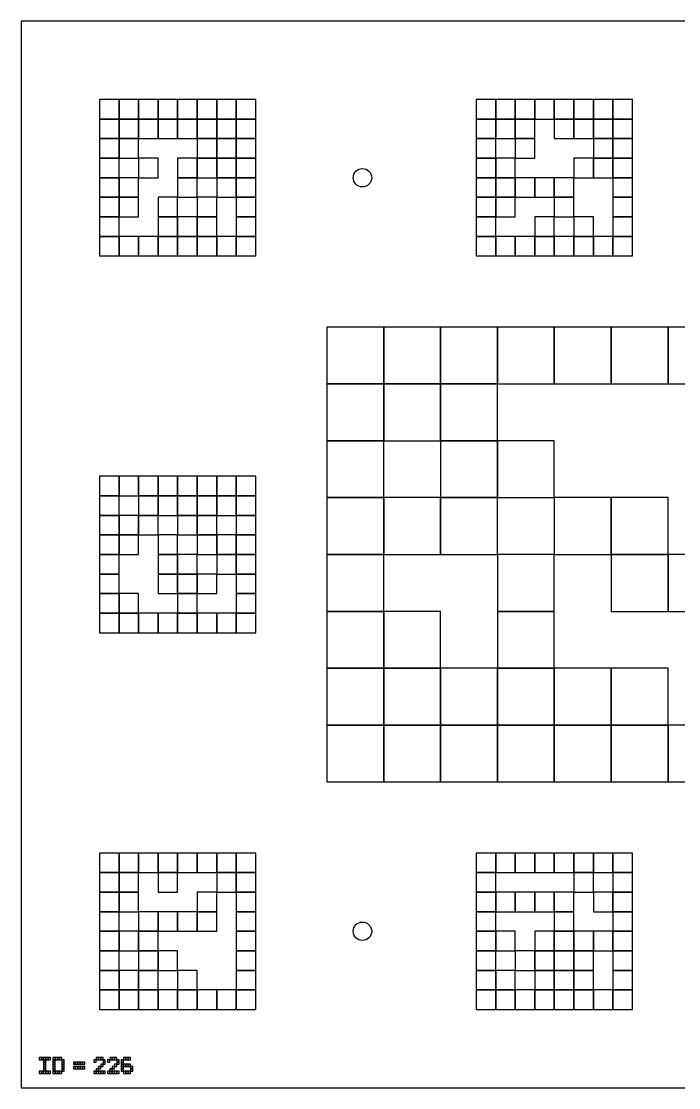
# Model space of a CAD drawing. Extents: x 0 to 1260, y 0 to 1580.
# Drawn here: x 640 to 825, y 320 to 620 of the extents above; entities that cross this region are included whole.
import ezdxf

# ---------------------------------------------------------------- set-up
doc = ezdxf.new("R2010")
doc.units = 0
for name, color, linetype in [('BLACK_POCKET', 7, 'CONTINUOUS'), ('BOARD_TEXT', 7, 'CONTINUOUS'), ('CUT', 7, 'CONTINUOUS'), ('MOUNT_HOLE', 6, 'CONTINUOUS')]:
    doc.layers.add(name, color=color, linetype=linetype)

msp = doc.modelspace()

# ---------------------------------------------------------------- linework, layer by layer
at = {"layer": 'BLACK_POCKET'}
for p, q in [((667.5, 598), (662, 598)), ((662, 598), (662, 592.5)), ((667.5, 592.5), (667.5, 598)), ((673, 598), (667.5, 598)), ((667.5, 598), (667.5, 592.5)), ((673, 592.5), (673, 598)), ((678.5, 598), (673, 598)), ((673, 598), (673, 592.5)), ((678.5, 592.5), (678.5, 598)), ((684, 598), (678.5, 598)), ((678.5, 598), (678.5, 592.5)), ((684, 592.5), (684, 598)), ((689.5, 598), (684, 598)), ((684, 598), (684, 592.5)), ((689.5, 592.5), (689.5, 598)), ((695, 598), (689.5, 598)), ((689.5, 598), (689.5, 592.5)), ((695, 592.5), (695, 598)), ((700.5, 598), (695, 598)), ((695, 598), (695, 592.5)), ((700.5, 592.5), (700.5, 598)), ((706, 598), (700.5, 598)), ((700.5, 598), (700.5, 592.5)), ((706, 592.5), (706, 598)), ((773.5, 598), (768, 598)), ((768, 598), (768, 592.5)), ((773.5, 592.5), (773.5, 598)), ((779, 598), (773.5, 598)), ((773.5, 598), (773.5, 592.5)), ((779, 592.5), (779, 598)), ((784.5, 598), (779, 598)), ((779, 598), (779, 592.5)), ((784.5, 592.5), (784.5, 598)), ((790, 598), (784.5, 598)), ((784.5, 598), (784.5, 592.5)), ((790, 592.5), (790, 598)), ((795.5, 598), (790, 598)), ((790, 598), (790, 592.5)), ((795.5, 592.5), (795.5, 598)), ((801, 598), (795.5, 598)), ((795.5, 598), (795.5, 592.5)), ((801, 592.5), (801, 598)), ((806.5, 598), (801, 598)), ((801, 598), (801, 592.5)), ((806.5, 592.5), (806.5, 598)), ((812, 598), (806.5, 598)), ((806.5, 598), (806.5, 592.5)), ((812, 592.5), (812, 598)), ((662, 592.5), (667.5, 592.5)), ((667.5, 592.5), (662, 592.5)), ((662, 592.5), (662, 587)), ((667.5, 592.5), (673, 592.5)), ((667.5, 587), (667.5, 592.5)), ((673, 592.5), (667.5, 592.5)), ((667.5, 592.5), (667.5, 587)), ((673, 592.5), (678.5, 592.5)), ((673, 587), (673, 592.5)), ((678.5, 592.5), (673, 592.5)), ((673, 592.5), (673, 587)), ((678.5, 592.5), (684, 592.5)), ((678.5, 587), (678.5, 592.5)), ((684, 592.5), (678.5, 592.5)), ((678.5, 592.5), (678.5, 587)), ((684, 592.5), (689.5, 592.5)), ((684, 587), (684, 592.5)), ((689.5, 592.5), (684, 592.5)), ((684, 592.5), (684, 587)), ((689.5, 592.5), (695, 592.5)), ((689.5, 587), (689.5, 592.5)), ((695, 592.5), (689.5, 592.5)), ((689.5, 592.5), (689.5, 587)), ((695, 592.5), (700.5, 592.5)), ((695, 587), (695, 592.5)), ((700.5, 592.5), (695, 592.5)), ((695, 592.5), (695, 587)), ((700.5, 592.5), (706, 592.5)), ((700.5, 587), (700.5, 592.5)), ((706, 592.5), (700.5, 592.5)), ((700.5, 592.5), (700.5, 587)), ((706, 587), (706, 592.5)), ((768, 592.5), (773.5, 592.5)), ((773.5, 592.5), (768, 592.5)), ((768, 592.5), (768, 587)), ((773.5, 592.5), (779, 592.5)), ((773.5, 587), (773.5, 592.5)), ((779, 592.5), (773.5, 592.5)), ((773.5, 592.5), (773.5, 587)), ((779, 592.5), (784.5, 592.5)), ((779, 587), (779, 592.5)), ((784.5, 592.5), (779, 592.5)), ((779, 592.5), (779, 587)), ((784.5, 592.5), (790, 592.5)), ((784.5, 587), (784.5, 592.5)), ((790, 592.5), (795.5, 592.5)), ((795.5, 592.5), (790, 592.5)), ((790, 592.5), (790, 587)), ((795.5, 592.5), (801, 592.5)), ((795.5, 587), (795.5, 592.5)), ((801, 592.5), (795.5, 592.5)), ((795.5, 592.5), (795.5, 587)), ((801, 592.5), (806.5, 592.5)), ((801, 587), (801, 592.5)), ((806.5, 592.5), (801, 592.5)), ((801, 592.5), (801, 587)), ((806.5, 592.5), (812, 592.5)), ((806.5, 587), (806.5, 592.5)), ((812, 592.5), (806.5, 592.5)), ((806.5, 592.5), (806.5, 587)), ((812, 587), (812, 592.5)), ((662, 587), (667.5, 587)), ((667.5, 587), (662, 587)), ((662, 587), (662, 581.5)), ((667.5, 587), (673, 587)), ((667.5, 581.5), (667.5, 587)), ((673, 587), (667.5, 587)), ((667.5, 587), (667.5, 581.5)), ((673, 587), (678.5, 587)), ((673, 581.5), (673, 587)), ((678.5, 587), (684, 587)), ((684, 587), (689.5, 587)), ((689.5, 587), (695, 587)), ((695, 587), (689.5, 587)), ((689.5, 587), (689.5, 581.5)), ((695, 587), (700.5, 587)), ((695, 581.5), (695, 587)), ((700.5, 587), (695, 587)), ((695, 587), (695, 581.5)), ((700.5, 587), (706, 587)), ((700.5, 581.5), (700.5, 587)), ((706, 587), (700.5, 587)), ((700.5, 587), (700.5, 581.5)), ((706, 581.5), (706, 587)), ((768, 587), (773.5, 587)), ((773.5, 587), (768, 587)), ((768, 587), (768, 581.5)), ((773.5, 587), (779, 587)), ((773.5, 581.5), (773.5, 587)), ((779, 587), (784.5, 587)), ((784.5, 587), (779, 587)), ((779, 587), (779, 581.5)), ((784.5, 581.5), (784.5, 587)), ((790, 587), (795.5, 587)), ((795.5, 587), (801, 587)), ((801, 587), (806.5, 587)), ((806.5, 587), (801, 587)), ((801, 587), (801, 581.5)), ((806.5, 587), (812, 587)), ((806.5, 581.5), (806.5, 587)), ((812, 587), (806.5, 587)), ((806.5, 587), (806.5, 581.5)), ((812, 581.5), (812, 587)), ((662, 581.5), (667.5, 581.5)), ((667.5, 581.5), (662, 581.5)), ((662, 581.5), (662, 576)), ((667.5, 581.5), (673, 581.5)), ((667.5, 576), (667.5, 581.5)), ((678.5, 581.5), (673, 581.5)), ((673, 581.5), (673, 576)), ((678.5, 576), (678.5, 581.5)), ((689.5, 581.5), (684, 581.5)), ((684, 581.5), (684, 576)), ((689.5, 581.5), (695, 581.5)), ((689.5, 576), (689.5, 581.5)), ((695, 581.5), (689.5, 581.5)), ((689.5, 581.5), (689.5, 576)), ((695, 581.5), (700.5, 581.5)), ((695, 576), (695, 581.5)), ((700.5, 581.5), (695, 581.5)), ((695, 581.5), (695, 576)), ((700.5, 581.5), (706, 581.5)), ((700.5, 576), (700.5, 581.5)), ((706, 581.5), (700.5, 581.5)), ((700.5, 581.5), (700.5, 576)), ((706, 576), (706, 581.5)), ((768, 581.5), (773.5, 581.5)), ((773.5, 581.5), (768, 581.5)), ((768, 581.5), (768, 576)), ((773.5, 576), (773.5, 581.5)), ((779, 581.5), (773.5, 581.5)), ((773.5, 581.5), (773.5, 576)), ((779, 581.5), (784.5, 581.5)), ((779, 576), (779, 581.5)), ((801, 581.5), (795.5, 581.5)), ((795.5, 581.5), (795.5, 576)), ((801, 581.5), (806.5, 581.5)), ((801, 576), (801, 581.5)), ((806.5, 581.5), (801, 581.5)), ((801, 581.5), (801, 576)), ((806.5, 581.5), (812, 581.5)), ((806.5, 576), (806.5, 581.5)), ((812, 581.5), (806.5, 581.5)), ((806.5, 581.5), (806.5, 576)), ((812, 576), (812, 581.5)), ((662, 576), (667.5, 576)), ((667.5, 576), (662, 576)), ((662, 576), (662, 570.5)), ((667.5, 570.5), (667.5, 576)), ((673, 576), (667.5, 576)), ((667.5, 576), (667.5, 570.5)), ((673, 576), (678.5, 576)), ((673, 570.5), (673, 576)), ((684, 576), (689.5, 576)), ((689.5, 576), (684, 576)), ((684, 576), (684, 570.5)), ((689.5, 576), (695, 576)), ((689.5, 570.5), (689.5, 576)), ((695, 576), (700.5, 576)), ((700.5, 576), (695, 576)), ((695, 576), (695, 570.5)), ((700.5, 576), (706, 576)), ((700.5, 570.5), (700.5, 576)), ((706, 576), (700.5, 576)), ((700.5, 576), (700.5, 570.5)), ((706, 570.5), (706, 576)), ((768, 576), (773.5, 576)), ((773.5, 576), (768, 576)), ((768, 576), (768, 570.5)), ((773.5, 576), (779, 576)), ((773.5, 570.5), (773.5, 576)), ((779, 576), (773.5, 576)), ((773.5, 576), (773.5, 570.5)), ((779, 570.5), (779, 576)), ((784.5, 576), (779, 576)), ((779, 576), (779, 570.5)), ((784.5, 570.5), (784.5, 576)), ((790, 576), (784.5, 576)), ((784.5, 576), (784.5, 570.5)), ((790, 570.5), (790, 576)), ((795.5, 576), (790, 576)), ((790, 576), (790, 570.5)), ((795.5, 576), (801, 576)), ((795.5, 570.5), (795.5, 576)), ((801, 576), (806.5, 576)), ((806.5, 576), (812, 576)), ((812, 576), (806.5, 576)), ((806.5, 576), (806.5, 570.5)), ((812, 570.5), (812, 576)), ((662, 570.5), (667.5, 570.5)), ((667.5, 570.5), (662, 570.5)), ((662, 570.5), (662, 565)), ((667.5, 570.5), (673, 570.5)), ((667.5, 565), (667.5, 570.5)), ((673, 570.5), (667.5, 570.5)), ((667.5, 570.5), (667.5, 565)), ((673, 565), (673, 570.5)), ((684, 570.5), (678.5, 570.5)), ((678.5, 570.5), (678.5, 565)), ((684, 570.5), (689.5, 570.5)), ((684, 565), (684, 570.5)), ((695, 570.5), (689.5, 570.5)), ((689.5, 570.5), (689.5, 565)), ((695, 570.5), (700.5, 570.5)), ((695, 565), (695, 570.5)), ((700.5, 570.5), (706, 570.5)), ((706, 570.5), (700.5, 570.5)), ((700.5, 570.5), (700.5, 565)), ((706, 565), (706, 570.5)), ((768, 570.5), (773.5, 570.5)), ((773.5, 570.5), (768, 570.5)), ((768, 570.5), (768, 565)), ((773.5, 570.5), (779, 570.5)), ((773.5, 565), (773.5, 570.5)), ((779, 570.5), (773.5, 570.5)), ((773.5, 570.5), (773.5, 565)), ((779, 570.5), (784.5, 570.5)), ((779, 565), (779, 570.5)), ((784.5, 570.5), (790, 570.5)), ((790, 570.5), (795.5, 570.5)), ((795.5, 570.5), (790, 570.5)), ((790, 570.5), (790, 565)), ((795.5, 565), (795.5, 570.5)), ((806.5, 570.5), (812, 570.5)), ((812, 570.5), (806.5, 570.5)), ((806.5, 570.5), (806.5, 565)), ((812, 565), (812, 570.5)), ((662, 565), (667.5, 565)), ((667.5, 565), (662, 565)), ((662, 565), (662, 559.5)), ((667.5, 565), (673, 565)), ((667.5, 559.5), (667.5, 565)), ((678.5, 565), (684, 565)), ((684, 565), (678.5, 565)), ((678.5, 565), (678.5, 559.5)), ((684, 559.5), (684, 565)), ((689.5, 565), (684, 565)), ((684, 565), (684, 559.5)), ((689.5, 565), (695, 565)), ((689.5, 559.5), (689.5, 565)), ((695, 565), (689.5, 565)), ((689.5, 565), (689.5, 559.5)), ((695, 559.5), (695, 565)), ((700.5, 565), (706, 565)), ((706, 565), (700.5, 565)), ((700.5, 565), (700.5, 559.5)), ((706, 559.5), (706, 565)), ((768, 565), (773.5, 565)), ((773.5, 565), (768, 565)), ((768, 565), (768, 559.5)), ((773.5, 565), (779, 565)), ((773.5, 559.5), (773.5, 565)), ((790, 565), (784.5, 565)), ((784.5, 565), (784.5, 559.5)), ((790, 565), (795.5, 565)), ((790, 559.5), (790, 565)), ((801, 565), (795.5, 565)), ((795.5, 565), (795.5, 559.5)), ((801, 559.5), (801, 565)), ((806.5, 565), (812, 565)), ((812, 565), (806.5, 565)), ((806.5, 565), (806.5, 559.5)), ((812, 559.5), (812, 565)), ((662, 559.5), (667.5, 559.5)), ((667.5, 559.5), (662, 559.5)), ((662, 559.5), (662, 554)), ((667.5, 554), (667.5, 559.5)), ((673, 559.5), (667.5, 559.5)), ((667.5, 559.5), (667.5, 554)), ((673, 554), (673, 559.5)), ((678.5, 559.5), (673, 559.5)), ((673, 559.5), (673, 554)), ((678.5, 559.5), (684, 559.5)), ((678.5, 554), (678.5, 559.5)), ((684, 559.5), (678.5, 559.5)), ((678.5, 559.5), (678.5, 554)), ((684, 559.5), (689.5, 559.5)), ((684, 554), (684, 559.5)), ((689.5, 559.5), (684, 559.5)), ((684, 559.5), (684, 554)), ((689.5, 559.5), (695, 559.5)), ((689.5, 554), (689.5, 559.5)), ((695, 559.5), (689.5, 559.5)), ((689.5, 559.5), (689.5, 554)), ((695, 554), (695, 559.5)), ((700.5, 559.5), (695, 559.5)), ((695, 559.5), (695, 554)), ((700.5, 559.5), (706, 559.5)), ((700.5, 554), (700.5, 559.5)), ((706, 559.5), (700.5, 559.5)), ((700.5, 559.5), (700.5, 554)), ((706, 554), (706, 559.5)), ((768, 559.5), (773.5, 559.5)), ((773.5, 559.5), (768, 559.5)), ((768, 559.5), (768, 554)), ((773.5, 554), (773.5, 559.5)), ((779, 559.5), (773.5, 559.5)), ((773.5, 559.5), (773.5, 554)), ((779, 554), (779, 559.5)), ((784.5, 559.5), (779, 559.5)), ((779, 559.5), (779, 554)), ((784.5, 559.5), (790, 559.5)), ((784.5, 554), (784.5, 559.5)), ((790, 559.5), (784.5, 559.5)), ((784.5, 559.5), (784.5, 554)), ((790, 554), (790, 559.5)), ((795.5, 559.5), (790, 559.5)), ((790, 559.5), (790, 554)), ((795.5, 559.5), (801, 559.5)), ((795.5, 554), (795.5, 559.5)), ((801, 559.5), (795.5, 559.5)), ((795.5, 559.5), (795.5, 554)), ((801, 554), (801, 559.5)), ((806.5, 559.5), (801, 559.5)), ((801, 559.5), (801, 554)), ((806.5, 559.5), (812, 559.5)), ((806.5, 554), (806.5, 559.5)), ((812, 559.5), (806.5, 559.5)), ((806.5, 559.5), (806.5, 554)), ((812, 554), (812, 559.5)), ((662, 554), (667.5, 554)), ((667.5, 554), (673, 554)), ((673, 554), (678.5, 554)), ((678.5, 554), (684, 554)), ((684, 554), (689.5, 554)), ((689.5, 554), (695, 554)), ((695, 554), (700.5, 554)), ((700.5, 554), (706, 554)), ((768, 554), (773.5, 554)), ((773.5, 554), (779, 554)), ((779, 554), (784.5, 554)), ((784.5, 554), (790, 554)), ((790, 554), (795.5, 554)), ((795.5, 554), (801, 554)), ((801, 554), (806.5, 554)), ((806.5, 554), (812, 554)), ((742, 534), (726, 534)), ((726, 534), (726, 518)), ((742, 518), (742, 534)), ((758, 534), (742, 534)), ((742, 534), (742, 518)), ((758, 518), (758, 534)), ((774, 534), (758, 534)), ((758, 534), (758, 518)), ((774, 518), (774, 534)), ((790, 534), (774, 534)), ((774, 534), (774, 518)), ((790, 518), (790, 534)), ((806, 534), (790, 534)), ((790, 534), (790, 518)), ((806, 518), (806, 534)), ((822, 534), (806, 534)), ((806, 534), (806, 518)), ((822, 518), (822, 534)), ((838, 534), (822, 534)), ((822, 534), (822, 518)), ((726, 518), (742, 518)), ((742, 518), (726, 518)), ((726, 518), (726, 502)), ((742, 518), (758, 518)), ((742, 502), (742, 518)), ((758, 518), (742, 518)), ((742, 518), (742, 502)), ((758, 518), (774, 518)), ((758, 502), (758, 518)), ((774, 518), (758, 518)), ((758, 518), (758, 502)), ((774, 518), (790, 518)), ((774, 502), (774, 518)), ((790, 518), (806, 518)), ((806, 518), (822, 518)), ((822, 518), (838, 518)), ((726, 502), (742, 502)), ((742, 502), (726, 502)), ((726, 502), (726, 486)), ((742, 502), (758, 502)), ((742, 486), (742, 502)), ((758, 502), (774, 502)), ((774, 502), (758, 502)), ((758, 502), (758, 486)), ((774, 486), (774, 502)), ((790, 502), (774, 502)), ((774, 502), (774, 486)), ((790, 486), (790, 502)), ((667.5, 492), (662, 492)), ((662, 492), (662, 486.5)), ((667.5, 486.5), (667.5, 492)), ((673, 492), (667.5, 492)), ((667.5, 492), (667.5, 486.5)), ((673, 486.5), (673, 492)), ((678.5, 492), (673, 492)), ((673, 492), (673, 486.5)), ((678.5, 486.5), (678.5, 492)), ((684, 492), (678.5, 492)), ((678.5, 492), (678.5, 486.5)), ((684, 486.5), (684, 492)), ((689.5, 492), (684, 492)), ((684, 492), (684, 486.5)), ((689.5, 486.5), (689.5, 492)), ((695, 492), (689.5, 492)), ((689.5, 492), (689.5, 486.5)), ((695, 486.5), (695, 492)), ((700.5, 492), (695, 492)), ((695, 492), (695, 486.5)), ((700.5, 486.5), (700.5, 492)), ((706, 492), (700.5, 492)), ((700.5, 492), (700.5, 486.5)), ((706, 486.5), (706, 492)), ((662, 486.5), (667.5, 486.5)), ((667.5, 486.5), (662, 486.5)), ((662, 486.5), (662, 481)), ((667.5, 486.5), (673, 486.5)), ((667.5, 481), (667.5, 486.5)), ((673, 486.5), (678.5, 486.5)), ((678.5, 486.5), (673, 486.5)), ((673, 486.5), (673, 481)), ((678.5, 486.5), (684, 486.5)), ((678.5, 481), (678.5, 486.5)), ((684, 486.5), (678.5, 486.5)), ((678.5, 486.5), (678.5, 481)), ((684, 486.5), (689.5, 486.5)), ((684, 481), (684, 486.5)), ((689.5, 486.5), (684, 486.5)), ((684, 486.5), (684, 481)), ((689.5, 486.5), (695, 486.5)), ((689.5, 481), (689.5, 486.5)), ((695, 486.5), (689.5, 486.5)), ((689.5, 486.5), (689.5, 481)), ((695, 486.5), (700.5, 486.5)), ((695, 481), (695, 486.5)), ((700.5, 486.5), (695, 486.5)), ((695, 486.5), (695, 481)), ((700.5, 486.5), (706, 486.5)), ((700.5, 481), (700.5, 486.5)), ((706, 486.5), (700.5, 486.5)), ((700.5, 486.5), (700.5, 481)), ((706, 481), (706, 486.5)), ((726, 486), (742, 486)), ((742, 486), (726, 486)), ((726, 486), (726, 470)), ((742, 470), (742, 486)), ((758, 486), (742, 486)), ((742, 486), (742, 470)), ((758, 486), (774, 486)), ((758, 470), (758, 486)), ((774, 486), (758, 486)), ((758, 486), (758, 470)), ((774, 486), (790, 486)), ((774, 470), (774, 486)), ((806, 486), (790, 486)), ((790, 486), (790, 470)), ((806, 470), (806, 486)), ((822, 486), (806, 486)), ((806, 486), (806, 470)), ((822, 470), (822, 486)), ((662, 481), (667.5, 481)), ((667.5, 481), (662, 481)), ((662, 481), (662, 475.5)), ((667.5, 475.5), (667.5, 481)), ((673, 481), (667.5, 481)), ((667.5, 481), (667.5, 475.5)), ((673, 481), (678.5, 481)), ((673, 475.5), (673, 481)), ((678.5, 481), (673, 481)), ((673, 481), (673, 475.5)), ((678.5, 481), (684, 481)), ((678.5, 475.5), (678.5, 481)), ((684, 481), (689.5, 481)), ((689.5, 481), (684, 481)), ((684, 481), (684, 475.5)), ((689.5, 481), (695, 481)), ((689.5, 475.5), (689.5, 481)), ((695, 481), (689.5, 481)), ((689.5, 481), (689.5, 475.5)), ((695, 481), (700.5, 481)), ((695, 475.5), (695, 481)), ((700.5, 481), (706, 481)), ((706, 481), (700.5, 481)), ((700.5, 481), (700.5, 475.5)), ((706, 475.5), (706, 481)), ((662, 475.5), (667.5, 475.5)), ((667.5, 475.5), (662, 475.5)), ((662, 475.5), (662, 470)), ((667.5, 475.5), (673, 475.5)), ((667.5, 470), (667.5, 475.5)), ((673, 475.5), (667.5, 475.5)), ((667.5, 475.5), (667.5, 470)), ((673, 475.5), (678.5, 475.5)), ((673, 470), (673, 475.5)), ((684, 475.5), (678.5, 475.5)), ((678.5, 475.5), (678.5, 470)), ((684, 475.5), (689.5, 475.5)), ((684, 470), (684, 475.5)), ((689.5, 475.5), (695, 475.5)), ((695, 475.5), (689.5, 475.5)), ((689.5, 475.5), (689.5, 470)), ((695, 470), (695, 475.5)), ((700.5, 475.5), (695, 475.5)), ((695, 475.5), (695, 470)), ((700.5, 475.5), (706, 475.5)), ((700.5, 470), (700.5, 475.5)), ((706, 475.5), (700.5, 475.5)), ((700.5, 475.5), (700.5, 470)), ((706, 470), (706, 475.5)), ((662, 470), (667.5, 470)), ((667.5, 470), (662, 470)), ((662, 470), (662, 464.5)), ((667.5, 470), (673, 470)), ((667.5, 464.5), (667.5, 470)), ((678.5, 470), (684, 470)), ((684, 470), (678.5, 470)), ((678.5, 470), (678.5, 464.5)), ((684, 464.5), (684, 470)), ((689.5, 470), (684, 470)), ((684, 470), (684, 464.5)), ((689.5, 470), (695, 470)), ((689.5, 464.5), (689.5, 470)), ((695, 470), (700.5, 470)), ((700.5, 470), (695, 470)), ((695, 470), (695, 464.5)), ((700.5, 470), (706, 470)), ((700.5, 464.5), (700.5, 470)), ((706, 470), (700.5, 470)), ((700.5, 470), (700.5, 464.5)), ((706, 464.5), (706, 470)), ((726, 470), (742, 470)), ((742, 470), (726, 470)), ((726, 470), (726, 454)), ((742, 470), (758, 470)), ((742, 454), (742, 470)), ((758, 470), (774, 470)), ((790, 470), (774, 470)), ((774, 470), (774, 454)), ((790, 470), (806, 470)), ((790, 454), (790, 470)), ((806, 470), (822, 470)), ((822, 470), (806, 470)), ((806, 470), (806, 454)), ((822, 454), (822, 470)), ((838, 470), (822, 470)), ((822, 470), (822, 454)), ((662, 464.5), (667.5, 464.5)), ((667.5, 464.5), (662, 464.5)), ((662, 464.5), (662, 459)), ((667.5, 459), (667.5, 464.5)), ((678.5, 464.5), (684, 464.5)), ((684, 464.5), (678.5, 464.5)), ((678.5, 464.5), (678.5, 459)), ((684, 464.5), (689.5, 464.5)), ((684, 459), (684, 464.5)), ((689.5, 464.5), (684, 464.5)), ((684, 464.5), (684, 459)), ((689.5, 459), (689.5, 464.5)), ((695, 464.5), (689.5, 464.5)), ((689.5, 464.5), (689.5, 459)), ((695, 464.5), (700.5, 464.5)), ((695, 459), (695, 464.5)), ((700.5, 464.5), (706, 464.5)), ((706, 464.5), (700.5, 464.5)), ((700.5, 464.5), (700.5, 459)), ((706, 459), (706, 464.5)), ((662, 459), (667.5, 459)), ((667.5, 459), (662, 459)), ((662, 459), (662, 453.5)), ((667.5, 453.5), (667.5, 459)), ((673, 459), (667.5, 459)), ((667.5, 459), (667.5, 453.5)), ((673, 453.5), (673, 459)), ((678.5, 459), (684, 459)), ((684, 459), (689.5, 459)), ((689.5, 459), (684, 459)), ((684, 459), (684, 453.5)), ((689.5, 459), (695, 459)), ((689.5, 453.5), (689.5, 459)), ((700.5, 459), (706, 459)), ((706, 459), (700.5, 459)), ((700.5, 459), (700.5, 453.5)), ((706, 453.5), (706, 459)), ((662, 453.5), (667.5, 453.5)), ((667.5, 453.5), (662, 453.5)), ((662, 453.5), (662, 448)), ((667.5, 453.5), (673, 453.5)), ((667.5, 448), (667.5, 453.5)), ((673, 453.5), (667.5, 453.5)), ((667.5, 453.5), (667.5, 448)), ((673, 448), (673, 453.5)), ((678.5, 453.5), (673, 453.5)), ((673, 453.5), (673, 448)), ((678.5, 448), (678.5, 453.5)), ((684, 453.5), (678.5, 453.5)), ((678.5, 453.5), (678.5, 448)), ((684, 453.5), (689.5, 453.5)), ((684, 448), (684, 453.5)), ((689.5, 453.5), (684, 453.5)), ((684, 453.5), (684, 448)), ((689.5, 448), (689.5, 453.5)), ((695, 453.5), (689.5, 453.5)), ((689.5, 453.5), (689.5, 448)), ((695, 448), (695, 453.5)), ((700.5, 453.5), (695, 453.5)), ((695, 453.5), (695, 448)), ((700.5, 453.5), (706, 453.5)), ((700.5, 448), (700.5, 453.5)), ((706, 453.5), (700.5, 453.5)), ((700.5, 453.5), (700.5, 448)), ((706, 448), (706, 453.5)), ((726, 454), (742, 454)), ((742, 454), (726, 454)), ((726, 454), (726, 438)), ((742, 438), (742, 454)), ((758, 454), (742, 454)), ((742, 454), (742, 438)), ((758, 438), (758, 454)), ((774, 454), (790, 454)), ((790, 454), (774, 454)), ((774, 454), (774, 438)), ((790, 438), (790, 454)), ((806, 454), (822, 454)), ((822, 454), (838, 454)), ((662, 448), (667.5, 448)), ((667.5, 448), (673, 448)), ((673, 448), (678.5, 448)), ((678.5, 448), (684, 448)), ((684, 448), (689.5, 448)), ((689.5, 448), (695, 448)), ((695, 448), (700.5, 448)), ((700.5, 448), (706, 448)), ((726, 438), (742, 438)), ((742, 438), (726, 438)), ((726, 438), (726, 422)), ((742, 438), (758, 438)), ((742, 422), (742, 438)), ((758, 438), (742, 438)), ((742, 438), (742, 422)), ((758, 422), (758, 438)), ((774, 438), (758, 438)), ((758, 438), (758, 422)), ((774, 438), (790, 438)), ((774, 422), (774, 438)), ((790, 438), (774, 438)), ((774, 438), (774, 422)), ((790, 422), (790, 438)), ((806, 438), (790, 438)), ((790, 438), (790, 422)), ((806, 422), (806, 438)), ((822, 438), (806, 438)), ((806, 438), (806, 422)), ((822, 422), (822, 438)), ((726, 422), (742, 422)), ((742, 422), (726, 422)), ((726, 422), (726, 406)), ((742, 422), (758, 422)), ((742, 406), (742, 422)), ((758, 422), (742, 422)), ((742, 422), (742, 406)), ((758, 422), (774, 422)), ((758, 406), (758, 422)), ((774, 422), (758, 422)), ((758, 422), (758, 406)), ((774, 422), (790, 422)), ((774, 406), (774, 422)), ((790, 422), (774, 422)), ((774, 422), (774, 406)), ((790, 422), (806, 422)), ((790, 406), (790, 422)), ((806, 422), (790, 422)), ((790, 422), (790, 406)), ((806, 422), (822, 422)), ((806, 406), (806, 422)), ((822, 422), (806, 422)), ((806, 422), (806, 406)), ((822, 406), (822, 422)), ((838, 422), (822, 422)), ((822, 422), (822, 406)), ((726, 406), (742, 406)), ((742, 406), (758, 406)), ((758, 406), (774, 406)), ((774, 406), (790, 406)), ((790, 406), (806, 406)), ((806, 406), (822, 406)), ((822, 406), (838, 406)), ((667.5, 386), (662, 386)), ((662, 386), (662, 380.5)), ((667.5, 380.5), (667.5, 386)), ((673, 386), (667.5, 386)), ((667.5, 386), (667.5, 380.5)), ((673, 380.5), (673, 386)), ((678.5, 386), (673, 386)), ((673, 386), (673, 380.5)), ((678.5, 380.5), (678.5, 386)), ((684, 386), (678.5, 386)), ((678.5, 386), (678.5, 380.5)), ((684, 380.5), (684, 386)), ((689.5, 386), (684, 386)), ((684, 386), (684, 380.5)), ((689.5, 380.5), (689.5, 386)), ((695, 386), (689.5, 386)), ((689.5, 386), (689.5, 380.5)), ((695, 380.5), (695, 386)), ((700.5, 386), (695, 386)), ((695, 386), (695, 380.5)), ((700.5, 380.5), (700.5, 386)), ((706, 386), (700.5, 386)), ((700.5, 386), (700.5, 380.5)), ((706, 380.5), (706, 386)), ((773.5, 386), (768, 386)), ((768, 386), (768, 380.5)), ((773.5, 380.5), (773.5, 386)), ((779, 386), (773.5, 386)), ((773.5, 386), (773.5, 380.5)), ((779, 380.5), (779, 386)), ((784.5, 386), (779, 386)), ((779, 386), (779, 380.5)), ((784.5, 380.5), (784.5, 386)), ((790, 386), (784.5, 386)), ((784.5, 386), (784.5, 380.5)), ((790, 380.5), (790, 386)), ((795.5, 386), (790, 386)), ((790, 386), (790, 380.5)), ((795.5, 380.5), (795.5, 386)), ((801, 386), (795.5, 386)), ((795.5, 386), (795.5, 380.5)), ((801, 380.5), (801, 386)), ((806.5, 386), (801, 386)), ((801, 386), (801, 380.5)), ((806.5, 380.5), (806.5, 386)), ((812, 386), (806.5, 386)), ((806.5, 386), (806.5, 380.5)), ((812, 380.5), (812, 386)), ((662, 380.5), (667.5, 380.5)), ((667.5, 380.5), (662, 380.5)), ((662, 380.5), (662, 375)), ((667.5, 380.5), (673, 380.5)), ((667.5, 375), (667.5, 380.5)), ((673, 380.5), (667.5, 380.5)), ((667.5, 380.5), (667.5, 375)), ((673, 380.5), (678.5, 380.5)), ((673, 375), (673, 380.5)), ((678.5, 380.5), (684, 380.5)), ((684, 380.5), (678.5, 380.5)), ((678.5, 380.5), (678.5, 375)), ((684, 380.5), (689.5, 380.5)), ((684, 375), (684, 380.5)), ((689.5, 380.5), (695, 380.5)), ((695, 380.5), (700.5, 380.5)), ((700.5, 380.5), (695, 380.5)), ((695, 380.5), (695, 375)), ((700.5, 380.5), (706, 380.5)), ((700.5, 375), (700.5, 380.5)), ((706, 380.5), (700.5, 380.5)), ((700.5, 380.5), (700.5, 375)), ((706, 375), (706, 380.5)), ((768, 380.5), (773.5, 380.5)), ((773.5, 380.5), (768, 380.5)), ((768, 380.5), (768, 375)), ((773.5, 380.5), (779, 380.5)), ((773.5, 375), (773.5, 380.5)), ((779, 380.5), (784.5, 380.5)), ((784.5, 380.5), (790, 380.5)), ((790, 380.5), (795.5, 380.5)), ((795.5, 380.5), (801, 380.5)), ((801, 380.5), (795.5, 380.5)), ((795.5, 380.5), (795.5, 375)), ((801, 380.5), (806.5, 380.5)), ((801, 375), (801, 380.5)), ((806.5, 380.5), (812, 380.5)), ((812, 380.5), (806.5, 380.5)), ((806.5, 380.5), (806.5, 375)), ((812, 375), (812, 380.5)), ((662, 375), (667.5, 375)), ((667.5, 375), (662, 375)), ((662, 375), (662, 369.5)), ((667.5, 375), (673, 375)), ((667.5, 369.5), (667.5, 375)), ((673, 375), (667.5, 375)), ((667.5, 375), (667.5, 369.5)), ((673, 369.5), (673, 375)), ((678.5, 375), (684, 375)), ((695, 375), (689.5, 375)), ((689.5, 375), (689.5, 369.5)), ((695, 375), (700.5, 375)), ((695, 369.5), (695, 375)), ((700.5, 375), (706, 375)), ((706, 375), (700.5, 375)), ((700.5, 375), (700.5, 369.5)), ((706, 369.5), (706, 375)), ((768, 375), (773.5, 375)), ((773.5, 375), (768, 375)), ((768, 375), (768, 369.5)), ((773.5, 369.5), (773.5, 375)), ((779, 375), (773.5, 375)), ((773.5, 375), (773.5, 369.5)), ((779, 369.5), (779, 375)), ((784.5, 375), (779, 375)), ((779, 375), (779, 369.5)), ((784.5, 369.5), (784.5, 375)), ((790, 375), (784.5, 375)), ((784.5, 375), (784.5, 369.5)), ((790, 369.5), (790, 375)), ((795.5, 375), (790, 375)), ((790, 375), (790, 369.5)), ((795.5, 375), (801, 375)), ((795.5, 369.5), (795.5, 375)), ((806.5, 375), (801, 375)), ((801, 375), (801, 369.5)), ((806.5, 375), (812, 375)), ((806.5, 369.5), (806.5, 375)), ((812, 375), (806.5, 375)), ((806.5, 375), (806.5, 369.5)), ((812, 369.5), (812, 375)), ((662, 369.5), (667.5, 369.5)), ((667.5, 369.5), (662, 369.5)), ((662, 369.5), (662, 364)), ((667.5, 369.5), (673, 369.5)), ((667.5, 364), (667.5, 369.5)), ((678.5, 369.5), (673, 369.5)), ((673, 369.5), (673, 364)), ((678.5, 364), (678.5, 369.5)), ((684, 369.5), (678.5, 369.5)), ((678.5, 369.5), (678.5, 364)), ((684, 364), (684, 369.5)), ((689.5, 369.5), (684, 369.5)), ((684, 369.5), (684, 364)), ((689.5, 369.5), (695, 369.5)), ((689.5, 364), (689.5, 369.5)), ((695, 369.5), (689.5, 369.5)), ((689.5, 369.5), (689.5, 364)), ((695, 364), (695, 369.5)), ((700.5, 369.5), (706, 369.5)), ((706, 369.5), (700.5, 369.5)), ((700.5, 369.5), (700.5, 364)), ((706, 364), (706, 369.5)), ((768, 369.5), (773.5, 369.5)), ((773.5, 369.5), (768, 369.5)), ((768, 369.5), (768, 364)), ((773.5, 369.5), (779, 369.5)), ((773.5, 364), (773.5, 369.5)), ((779, 369.5), (784.5, 369.5)), ((784.5, 369.5), (790, 369.5)), ((790, 369.5), (795.5, 369.5)), ((795.5, 369.5), (790, 369.5)), ((790, 369.5), (790, 364)), ((795.5, 364), (795.5, 369.5)), ((801, 369.5), (806.5, 369.5)), ((806.5, 369.5), (812, 369.5)), ((812, 369.5), (806.5, 369.5)), ((806.5, 369.5), (806.5, 364)), ((812, 364), (812, 369.5)), ((662, 364), (667.5, 364)), ((667.5, 364), (662, 364)), ((662, 364), (662, 358.5)), ((667.5, 358.5), (667.5, 364)), ((673, 364), (667.5, 364)), ((667.5, 364), (667.5, 358.5)), ((673, 364), (678.5, 364)), ((673, 358.5), (673, 364)), ((678.5, 364), (673, 364)), ((673, 364), (673, 358.5)), ((678.5, 364), (684, 364)), ((678.5, 358.5), (678.5, 364)), ((684, 364), (689.5, 364)), ((689.5, 364), (695, 364)), ((700.5, 364), (706, 364)), ((706, 364), (700.5, 364)), ((700.5, 364), (700.5, 358.5)), ((706, 358.5), (706, 364)), ((768, 364), (773.5, 364)), ((773.5, 364), (768, 364)), ((768, 364), (768, 358.5)), ((773.5, 358.5), (773.5, 364)), ((779, 364), (773.5, 364)), ((773.5, 364), (773.5, 358.5)), ((779, 358.5), (779, 364)), ((790, 364), (784.5, 364)), ((784.5, 364), (784.5, 358.5)), ((790, 364), (795.5, 364)), ((790, 358.5), (790, 364)), ((795.5, 364), (790, 364)), ((790, 364), (790, 358.5)), ((795.5, 358.5), (795.5, 364)), ((801, 364), (795.5, 364)), ((795.5, 364), (795.5, 358.5)), ((801, 358.5), (801, 364)), ((806.5, 364), (801, 364)), ((801, 364), (801, 358.5)), ((806.5, 364), (812, 364)), ((806.5, 358.5), (806.5, 364)), ((812, 364), (806.5, 364)), ((806.5, 364), (806.5, 358.5)), ((812, 358.5), (812, 364)), ((662, 358.5), (667.5, 358.5)), ((667.5, 358.5), (662, 358.5)), ((662, 358.5), (662, 353)), ((667.5, 358.5), (673, 358.5)), ((667.5, 353), (667.5, 358.5)), ((673, 358.5), (678.5, 358.5)), ((678.5, 358.5), (673, 358.5)), ((673, 358.5), (673, 353)), ((678.5, 353), (678.5, 358.5)), ((684, 358.5), (678.5, 358.5)), ((678.5, 358.5), (678.5, 353)), ((684, 353), (684, 358.5)), ((700.5, 358.5), (706, 358.5)), ((706, 358.5), (700.5, 358.5)), ((700.5, 358.5), (700.5, 353)), ((706, 353), (706, 358.5)), ((768, 358.5), (773.5, 358.5)), ((773.5, 358.5), (768, 358.5)), ((768, 358.5), (768, 353)), ((773.5, 358.5), (779, 358.5)), ((773.5, 353), (773.5, 358.5)), ((784.5, 358.5), (779, 358.5)), ((779, 358.5), (779, 353)), ((784.5, 358.5), (790, 358.5)), ((784.5, 353), (784.5, 358.5)), ((790, 358.5), (784.5, 358.5)), ((784.5, 358.5), (784.5, 353)), ((790, 358.5), (795.5, 358.5)), ((790, 353), (790, 358.5)), ((795.5, 358.5), (790, 358.5)), ((790, 358.5), (790, 353)), ((795.5, 358.5), (801, 358.5)), ((795.5, 353), (795.5, 358.5)), ((801, 358.5), (795.5, 358.5)), ((795.5, 358.5), (795.5, 353)), ((801, 358.5), (806.5, 358.5)), ((801, 353), (801, 358.5)), ((806.5, 358.5), (812, 358.5)), ((812, 358.5), (806.5, 358.5)), ((806.5, 358.5), (806.5, 353)), ((812, 353), (812, 358.5)), ((662, 353), (667.5, 353)), ((667.5, 353), (662, 353)), ((662, 353), (662, 347.5)), ((667.5, 347.5), (667.5, 353)), ((673, 353), (667.5, 353)), ((667.5, 353), (667.5, 347.5)), ((673, 353), (678.5, 353)), ((673, 347.5), (673, 353)), ((678.5, 353), (673, 353)), ((673, 353), (673, 347.5)), ((678.5, 353), (684, 353)), ((678.5, 347.5), (678.5, 353)), ((689.5, 353), (684, 353)), ((684, 353), (684, 347.5)), ((689.5, 347.5), (689.5, 353)), ((700.5, 353), (706, 353)), ((706, 353), (700.5, 353)), ((700.5, 353), (700.5, 347.5)), ((706, 347.5), (706, 353)), ((768, 353), (773.5, 353)), ((773.5, 353), (768, 353)), ((768, 353), (768, 347.5)), ((773.5, 347.5), (773.5, 353)), ((779, 353), (773.5, 353)), ((773.5, 353), (773.5, 347.5)), ((779, 353), (784.5, 353)), ((779, 347.5), (779, 353)), ((784.5, 353), (790, 353)), ((790, 353), (784.5, 353)), ((784.5, 353), (784.5, 347.5)), ((790, 353), (795.5, 353)), ((790, 347.5), (790, 353)), ((795.5, 353), (790, 353)), ((790, 353), (790, 347.5)), ((795.5, 353), (801, 353)), ((795.5, 347.5), (795.5, 353)), ((801, 353), (795.5, 353)), ((795.5, 353), (795.5, 347.5)), ((801, 347.5), (801, 353)), ((806.5, 353), (812, 353)), ((812, 353), (806.5, 353)), ((806.5, 353), (806.5, 347.5)), ((812, 347.5), (812, 353)), ((662, 347.5), (667.5, 347.5)), ((667.5, 347.5), (662, 347.5)), ((662, 347.5), (662, 342)), ((667.5, 347.5), (673, 347.5)), ((667.5, 342), (667.5, 347.5)), ((673, 347.5), (667.5, 347.5)), ((667.5, 347.5), (667.5, 342)), ((673, 347.5), (678.5, 347.5)), ((673, 342), (673, 347.5)), ((678.5, 347.5), (673, 347.5)), ((673, 347.5), (673, 342)), ((678.5, 342), (678.5, 347.5)), ((684, 347.5), (678.5, 347.5)), ((678.5, 347.5), (678.5, 342)), ((684, 347.5), (689.5, 347.5)), ((684, 342), (684, 347.5)), ((689.5, 347.5), (684, 347.5)), ((684, 347.5), (684, 342)), ((689.5, 342), (689.5, 347.5)), ((695, 347.5), (689.5, 347.5)), ((689.5, 347.5), (689.5, 342)), ((695, 342), (695, 347.5)), ((700.5, 347.5), (695, 347.5)), ((695, 347.5), (695, 342)), ((700.5, 347.5), (706, 347.5)), ((700.5, 342), (700.5, 347.5)), ((706, 347.5), (700.5, 347.5)), ((700.5, 347.5), (700.5, 342)), ((706, 342), (706, 347.5)), ((768, 347.5), (773.5, 347.5)), ((773.5, 347.5), (768, 347.5)), ((768, 347.5), (768, 342)), ((773.5, 347.5), (779, 347.5)), ((773.5, 342), (773.5, 347.5)), ((779, 347.5), (773.5, 347.5)), ((773.5, 347.5), (773.5, 342)), ((779, 342), (779, 347.5)), ((784.5, 347.5), (779, 347.5)), ((779, 347.5), (779, 342)), ((784.5, 347.5), (790, 347.5)), ((784.5, 342), (784.5, 347.5)), ((790, 347.5), (784.5, 347.5)), ((784.5, 347.5), (784.5, 342)), ((790, 347.5), (795.5, 347.5)), ((790, 342), (790, 347.5)), ((795.5, 347.5), (790, 347.5)), ((790, 347.5), (790, 342)), ((795.5, 347.5), (801, 347.5)), ((795.5, 342), (795.5, 347.5)), ((801, 347.5), (795.5, 347.5)), ((795.5, 347.5), (795.5, 342)), ((801, 342), (801, 347.5)), ((806.5, 347.5), (801, 347.5)), ((801, 347.5), (801, 342)), ((806.5, 347.5), (812, 347.5)), ((806.5, 342), (806.5, 347.5)), ((812, 347.5), (806.5, 347.5)), ((806.5, 347.5), (806.5, 342)), ((812, 342), (812, 347.5)), ((662, 342), (667.5, 342)), ((667.5, 342), (673, 342)), ((673, 342), (678.5, 342)), ((678.5, 342), (684, 342)), ((684, 342), (689.5, 342)), ((689.5, 342), (695, 342)), ((695, 342), (700.5, 342)), ((700.5, 342), (706, 342)), ((768, 342), (773.5, 342)), ((773.5, 342), (779, 342)), ((779, 342), (784.5, 342)), ((784.5, 342), (790, 342)), ((790, 342), (795.5, 342)), ((795.5, 342), (801, 342)), ((801, 342), (806.5, 342)), ((806.5, 342), (812, 342))]:
    msp.add_line(p, q, dxfattribs=at)
at = {"layer": 'BOARD_TEXT'}
for p, q in [((645.642857, 328.5), (645, 328.5)), ((645, 328.5), (645, 327.857143)), ((645, 327.857143), (645.642857, 327.857143)), ((645.642857, 327.857143), (645.642857, 328.5)), ((646.285714, 328.5), (645.642857, 328.5)), ((645.642857, 328.5), (645.642857, 327.857143)), ((645.642857, 327.857143), (646.285714, 327.857143)), ((646.285714, 327.857143), (646.285714, 328.5)), ((646.928571, 328.5), (646.285714, 328.5)), ((646.285714, 328.5), (646.285714, 327.857143)), ((646.285714, 327.857143), (646.928571, 327.857143)), ((646.928571, 327.857143), (646.285714, 327.857143)), ((646.285714, 327.857143), (646.285714, 327.214286)), ((646.285714, 327.214286), (646.928571, 327.214286)), ((646.928571, 327.214286), (646.285714, 327.214286)), ((646.285714, 327.214286), (646.285714, 326.571429)), ((646.928571, 327.857143), (646.928571, 328.5)), ((647.571429, 328.5), (646.928571, 328.5)), ((646.928571, 328.5), (646.928571, 327.857143)), ((646.928571, 327.857143), (647.571429, 327.857143)), ((646.928571, 327.214286), (646.928571, 327.857143)), ((646.928571, 326.571429), (646.928571, 327.214286)), ((647.571429, 327.857143), (647.571429, 328.5)), ((648.214286, 328.5), (647.571429, 328.5)), ((647.571429, 328.5), (647.571429, 327.857143)), ((647.571429, 327.857143), (648.214286, 327.857143)), ((648.214286, 327.857143), (648.214286, 328.5)), ((649.5, 328.5), (648.857143, 328.5)), ((648.857143, 328.5), (648.857143, 327.857143)), ((648.857143, 327.857143), (649.5, 327.857143)), ((649.5, 327.857143), (648.857143, 327.857143)), ((648.857143, 327.857143), (648.857143, 327.214286)), ((648.857143, 327.214286), (649.5, 327.214286)), ((649.5, 327.214286), (648.857143, 327.214286)), ((648.857143, 327.214286), (648.857143, 326.571429)), ((649.5, 327.857143), (649.5, 328.5)), ((650.142857, 328.5), (649.5, 328.5)), ((649.5, 328.5), (649.5, 327.857143)), ((649.5, 327.857143), (650.142857, 327.857143)), ((649.5, 327.214286), (649.5, 327.857143)), ((649.5, 326.571429), (649.5, 327.214286)), ((650.142857, 327.857143), (650.142857, 328.5)), ((650.785714, 328.5), (650.142857, 328.5)), ((650.142857, 328.5), (650.142857, 327.857143)), ((650.142857, 327.857143), (650.785714, 327.857143)), ((650.785714, 327.857143), (650.785714, 328.5)), ((651.428571, 328.5), (650.785714, 328.5)), ((650.785714, 328.5), (650.785714, 327.857143)), ((650.785714, 327.857143), (651.428571, 327.857143)), ((651.428571, 327.857143), (651.428571, 328.5)), ((652.071429, 327.857143), (651.428571, 327.857143)), ((651.428571, 327.857143), (651.428571, 327.214286)), ((651.428571, 327.214286), (652.071429, 327.214286)), ((652.071429, 327.214286), (651.428571, 327.214286)), ((651.428571, 327.214286), (651.428571, 326.571429)), ((652.071429, 327.214286), (652.071429, 327.857143)), ((652.071429, 326.571429), (652.071429, 327.214286)), ((655.285714, 327.214286), (654.642857, 327.214286)), ((654.642857, 327.214286), (654.642857, 326.571429)), ((655.285714, 326.571429), (655.285714, 327.214286)), ((655.928571, 327.214286), (655.285714, 327.214286)), ((655.285714, 327.214286), (655.285714, 326.571429)), ((655.928571, 326.571429), (655.928571, 327.214286)), ((656.571429, 327.214286), (655.928571, 327.214286)), ((655.928571, 327.214286), (655.928571, 326.571429)), ((656.571429, 326.571429), (656.571429, 327.214286)), ((657.214286, 327.214286), (656.571429, 327.214286)), ((656.571429, 327.214286), (656.571429, 326.571429)), ((657.214286, 326.571429), (657.214286, 327.214286)), ((657.857143, 327.214286), (657.214286, 327.214286)), ((657.214286, 327.214286), (657.214286, 326.571429)), ((657.857143, 326.571429), (657.857143, 327.214286)), ((661.071429, 327.857143), (660.428571, 327.857143)), ((660.428571, 327.857143), (660.428571, 327.214286)), ((660.428571, 327.214286), (661.071429, 327.214286)), ((661.714286, 328.5), (661.071429, 328.5)), ((661.071429, 328.5), (661.071429, 327.857143)), ((661.071429, 327.857143), (661.714286, 327.857143)), ((661.071429, 327.214286), (661.071429, 327.857143)), ((661.714286, 327.857143), (661.714286, 328.5)), ((662.357143, 328.5), (661.714286, 328.5)), ((661.714286, 328.5), (661.714286, 327.857143)), ((661.714286, 327.857143), (662.357143, 327.857143)), ((662.357143, 327.857143), (662.357143, 328.5)), ((663, 328.5), (662.357143, 328.5)), ((662.357143, 328.5), (662.357143, 327.857143)), ((662.357143, 327.857143), (663, 327.857143)), ((663, 327.857143), (663, 328.5)), ((663.642857, 327.857143), (663, 327.857143)), ((663, 327.857143), (663, 327.214286)), ((663, 327.214286), (663.642857, 327.214286)), ((663.642857, 327.214286), (663, 327.214286)), ((663, 327.214286), (663, 326.571429)), ((663.642857, 327.214286), (663.642857, 327.857143)), ((663.642857, 326.571429), (663.642857, 327.214286)), ((664.928571, 327.857143), (664.285714, 327.857143)), ((664.285714, 327.857143), (664.285714, 327.214286)), ((664.285714, 327.214286), (664.928571, 327.214286)), ((665.571429, 328.5), (664.928571, 328.5)), ((664.928571, 328.5), (664.928571, 327.857143)), ((664.928571, 327.857143), (665.571429, 327.857143)), ((664.928571, 327.214286), (664.928571, 327.857143)), ((665.571429, 327.857143), (665.571429, 328.5)), ((666.214286, 328.5), (665.571429, 328.5)), ((665.571429, 328.5), (665.571429, 327.857143)), ((665.571429, 327.857143), (666.214286, 327.857143)), ((666.214286, 327.857143), (666.214286, 328.5)), ((666.857143, 328.5), (666.214286, 328.5)), ((666.214286, 328.5), (666.214286, 327.857143)), ((666.214286, 327.857143), (666.857143, 327.857143)), ((666.857143, 327.857143), (666.857143, 328.5)), ((667.5, 327.857143), (666.857143, 327.857143)), ((666.857143, 327.857143), (666.857143, 327.214286)), ((666.857143, 327.214286), (667.5, 327.214286)), ((667.5, 327.214286), (666.857143, 327.214286)), ((666.857143, 327.214286), (666.857143, 326.571429)), ((667.5, 327.214286), (667.5, 327.857143)), ((667.5, 326.571429), (667.5, 327.214286)), ((668.785714, 327.857143), (668.142857, 327.857143)), ((668.142857, 327.857143), (668.142857, 327.214286)), ((668.142857, 327.214286), (668.785714, 327.214286)), ((668.785714, 327.214286), (668.142857, 327.214286)), ((668.142857, 327.214286), (668.142857, 326.571429)), ((669.428571, 328.5), (668.785714, 328.5)), ((668.785714, 328.5), (668.785714, 327.857143)), ((668.785714, 327.857143), (669.428571, 327.857143)), ((668.785714, 327.214286), (668.785714, 327.857143)), ((668.785714, 326.571429), (668.785714, 327.214286)), ((669.428571, 327.857143), (669.428571, 328.5)), ((670.071429, 328.5), (669.428571, 328.5)), ((669.428571, 328.5), (669.428571, 327.857143)), ((669.428571, 327.857143), (670.071429, 327.857143)), ((670.071429, 327.857143), (670.071429, 328.5)), ((670.714286, 328.5), (670.071429, 328.5)), ((670.071429, 328.5), (670.071429, 327.857143)), ((670.071429, 327.857143), (670.714286, 327.857143)), ((670.714286, 327.857143), (670.714286, 328.5)), ((645.642857, 324.642857), (645, 324.642857)), ((645, 324.642857), (645, 324)), ((645, 324), (645.642857, 324)), ((645.642857, 324), (645.642857, 324.642857)), ((646.285714, 324.642857), (645.642857, 324.642857)), ((645.642857, 324.642857), (645.642857, 324)), ((645.642857, 324), (646.285714, 324)), ((646.285714, 326.571429), (646.928571, 326.571429)), ((646.928571, 326.571429), (646.285714, 326.571429)), ((646.285714, 326.571429), (646.285714, 325.928571)), ((646.285714, 325.928571), (646.928571, 325.928571)), ((646.928571, 325.928571), (646.285714, 325.928571)), ((646.285714, 325.928571), (646.285714, 325.285714)), ((646.285714, 325.285714), (646.928571, 325.285714)), ((646.928571, 325.285714), (646.285714, 325.285714)), ((646.285714, 325.285714), (646.285714, 324.642857)), ((646.285714, 324.642857), (646.928571, 324.642857)), ((646.285714, 324), (646.285714, 324.642857)), ((646.928571, 324.642857), (646.285714, 324.642857)), ((646.285714, 324.642857), (646.285714, 324)), ((646.285714, 324), (646.928571, 324)), ((646.928571, 325.928571), (646.928571, 326.571429)), ((646.928571, 325.285714), (646.928571, 325.928571)), ((646.928571, 324.642857), (646.928571, 325.285714)), ((646.928571, 324), (646.928571, 324.642857)), ((647.571429, 324.642857), (646.928571, 324.642857)), ((646.928571, 324.642857), (646.928571, 324)), ((646.928571, 324), (647.571429, 324)), ((647.571429, 324), (647.571429, 324.642857)), ((648.214286, 324.642857), (647.571429, 324.642857)), ((647.571429, 324.642857), (647.571429, 324)), ((647.571429, 324), (648.214286, 324)), ((648.214286, 324), (648.214286, 324.642857)), ((648.857143, 326.571429), (649.5, 326.571429)), ((649.5, 326.571429), (648.857143, 326.571429)), ((648.857143, 326.571429), (648.857143, 325.928571)), ((648.857143, 325.928571), (649.5, 325.928571)), ((649.5, 325.928571), (648.857143, 325.928571)), ((648.857143, 325.928571), (648.857143, 325.285714)), ((648.857143, 325.285714), (649.5, 325.285714)), ((649.5, 325.285714), (648.857143, 325.285714)), ((648.857143, 325.285714), (648.857143, 324.642857)), ((648.857143, 324.642857), (649.5, 324.642857)), ((649.5, 324.642857), (648.857143, 324.642857)), ((648.857143, 324.642857), (648.857143, 324)), ((648.857143, 324), (649.5, 324)), ((649.5, 325.928571), (649.5, 326.571429)), ((649.5, 325.285714), (649.5, 325.928571)), ((649.5, 324.642857), (649.5, 325.285714)), ((649.5, 324), (649.5, 324.642857)), ((650.142857, 324.642857), (649.5, 324.642857)), ((649.5, 324.642857), (649.5, 324)), ((649.5, 324), (650.142857, 324)), ((650.142857, 324), (650.142857, 324.642857)), ((650.785714, 324.642857), (650.142857, 324.642857)), ((650.142857, 324.642857), (650.142857, 324)), ((650.142857, 324), (650.785714, 324)), ((650.785714, 324), (650.785714, 324.642857)), ((651.428571, 324.642857), (650.785714, 324.642857)), ((650.785714, 324.642857), (650.785714, 324)), ((650.785714, 324), (651.428571, 324)), ((651.428571, 326.571429), (652.071429, 326.571429)), ((652.071429, 326.571429), (651.428571, 326.571429)), ((651.428571, 326.571429), (651.428571, 325.928571)), ((651.428571, 325.928571), (652.071429, 325.928571)), ((652.071429, 325.928571), (651.428571, 325.928571)), ((651.428571, 325.928571), (651.428571, 325.285714)), ((651.428571, 325.285714), (652.071429, 325.285714)), ((652.071429, 325.285714), (651.428571, 325.285714)), ((651.428571, 325.285714), (651.428571, 324.642857)), ((651.428571, 324.642857), (652.071429, 324.642857)), ((651.428571, 324), (651.428571, 324.642857)), ((652.071429, 325.928571), (652.071429, 326.571429)), ((652.071429, 325.285714), (652.071429, 325.928571)), ((652.071429, 324.642857), (652.071429, 325.285714)), ((654.642857, 326.571429), (655.285714, 326.571429)), ((655.285714, 325.928571), (654.642857, 325.928571)), ((654.642857, 325.928571), (654.642857, 325.285714)), ((654.642857, 325.285714), (655.285714, 325.285714)), ((655.285714, 326.571429), (655.928571, 326.571429)), ((655.285714, 325.285714), (655.285714, 325.928571)), ((655.928571, 325.928571), (655.285714, 325.928571)), ((655.285714, 325.928571), (655.285714, 325.285714)), ((655.285714, 325.285714), (655.928571, 325.285714)), ((655.928571, 326.571429), (656.571429, 326.571429)), ((655.928571, 325.285714), (655.928571, 325.928571)), ((656.571429, 325.928571), (655.928571, 325.928571)), ((655.928571, 325.928571), (655.928571, 325.285714)), ((655.928571, 325.285714), (656.571429, 325.285714)), ((656.571429, 326.571429), (657.214286, 326.571429)), ((656.571429, 325.285714), (656.571429, 325.928571)), ((657.214286, 325.928571), (656.571429, 325.928571)), ((656.571429, 325.928571), (656.571429, 325.285714)), ((656.571429, 325.285714), (657.214286, 325.285714)), ((657.214286, 326.571429), (657.857143, 326.571429)), ((657.214286, 325.285714), (657.214286, 325.928571)), ((657.857143, 325.928571), (657.214286, 325.928571)), ((657.214286, 325.928571), (657.214286, 325.285714)), ((657.214286, 325.285714), (657.857143, 325.285714)), ((657.857143, 325.285714), (657.857143, 325.928571)), ((661.071429, 324.642857), (660.428571, 324.642857)), ((660.428571, 324.642857), (660.428571, 324)), ((660.428571, 324), (661.071429, 324)), ((661.714286, 325.285714), (661.071429, 325.285714)), ((661.071429, 325.285714), (661.071429, 324.642857)), ((661.071429, 324.642857), (661.714286, 324.642857)), ((661.071429, 324), (661.071429, 324.642857)), ((661.714286, 324.642857), (661.071429, 324.642857)), ((661.071429, 324.642857), (661.071429, 324)), ((661.071429, 324), (661.714286, 324)), ((662.357143, 325.928571), (661.714286, 325.928571)), ((661.714286, 325.928571), (661.714286, 325.285714)), ((661.714286, 325.285714), (662.357143, 325.285714)), ((661.714286, 324.642857), (661.714286, 325.285714)), ((661.714286, 324), (661.714286, 324.642857)), ((662.357143, 324.642857), (661.714286, 324.642857)), ((661.714286, 324.642857), (661.714286, 324)), ((661.714286, 324), (662.357143, 324)), ((663, 326.571429), (662.357143, 326.571429)), ((662.357143, 326.571429), (662.357143, 325.928571)), ((662.357143, 325.928571), (663, 325.928571)), ((662.357143, 325.285714), (662.357143, 325.928571)), ((662.357143, 324), (662.357143, 324.642857)), ((663, 324.642857), (662.357143, 324.642857)), ((662.357143, 324.642857), (662.357143, 324)), ((662.357143, 324), (663, 324)), ((663, 326.571429), (663.642857, 326.571429)), ((663, 325.928571), (663, 326.571429)), ((663, 324), (663, 324.642857)), ((663.642857, 324.642857), (663, 324.642857)), ((663, 324.642857), (663, 324)), ((663, 324), (663.642857, 324)), ((663.642857, 324), (663.642857, 324.642857)), ((664.928571, 324.642857), (664.285714, 324.642857)), ((664.285714, 324.642857), (664.285714, 324)), ((664.285714, 324), (664.928571, 324)), ((665.571429, 325.285714), (664.928571, 325.285714)), ((664.928571, 325.285714), (664.928571, 324.642857)), ((664.928571, 324.642857), (665.571429, 324.642857)), ((664.928571, 324), (664.928571, 324.642857)), ((665.571429, 324.642857), (664.928571, 324.642857)), ((664.928571, 324.642857), (664.928571, 324)), ((664.928571, 324), (665.571429, 324)), ((666.214286, 325.928571), (665.571429, 325.928571)), ((665.571429, 325.928571), (665.571429, 325.285714)), ((665.571429, 325.285714), (666.214286, 325.285714)), ((665.571429, 324.642857), (665.571429, 325.285714)), ((665.571429, 324), (665.571429, 324.642857)), ((666.214286, 324.642857), (665.571429, 324.642857)), ((665.571429, 324.642857), (665.571429, 324)), ((665.571429, 324), (666.214286, 324)), ((666.857143, 326.571429), (666.214286, 326.571429)), ((666.214286, 326.571429), (666.214286, 325.928571)), ((666.214286, 325.928571), (666.857143, 325.928571)), ((666.214286, 325.285714), (666.214286, 325.928571)), ((666.214286, 324), (666.214286, 324.642857)), ((666.857143, 324.642857), (666.214286, 324.642857)), ((666.214286, 324.642857), (666.214286, 324)), ((666.214286, 324), (666.857143, 324)), ((666.857143, 326.571429), (667.5, 326.571429)), ((666.857143, 325.928571), (666.857143, 326.571429)), ((666.857143, 324), (666.857143, 324.642857)), ((667.5, 324.642857), (666.857143, 324.642857)), ((666.857143, 324.642857), (666.857143, 324)), ((666.857143, 324), (667.5, 324)), ((667.5, 324), (667.5, 324.642857)), ((668.142857, 326.571429), (668.785714, 326.571429)), ((668.785714, 326.571429), (668.142857, 326.571429)), ((668.142857, 326.571429), (668.142857, 325.928571)), ((668.142857, 325.928571), (668.785714, 325.928571)), ((668.785714, 325.928571), (668.142857, 325.928571)), ((668.142857, 325.928571), (668.142857, 325.285714)), ((668.142857, 325.285714), (668.785714, 325.285714)), ((668.785714, 325.285714), (668.142857, 325.285714)), ((668.142857, 325.285714), (668.142857, 324.642857)), ((668.142857, 324.642857), (668.785714, 324.642857)), ((668.785714, 325.928571), (668.785714, 326.571429)), ((669.428571, 326.571429), (668.785714, 326.571429)), ((668.785714, 326.571429), (668.785714, 325.928571)), ((668.785714, 325.928571), (669.428571, 325.928571)), ((668.785714, 325.285714), (668.785714, 325.928571)), ((668.785714, 324.642857), (668.785714, 325.285714)), ((669.428571, 324.642857), (668.785714, 324.642857)), ((668.785714, 324.642857), (668.785714, 324)), ((668.785714, 324), (669.428571, 324)), ((669.428571, 325.928571), (669.428571, 326.571429)), ((670.071429, 326.571429), (669.428571, 326.571429)), ((669.428571, 326.571429), (669.428571, 325.928571)), ((669.428571, 325.928571), (670.071429, 325.928571)), ((669.428571, 324), (669.428571, 324.642857)), ((670.071429, 324.642857), (669.428571, 324.642857)), ((669.428571, 324.642857), (669.428571, 324)), ((669.428571, 324), (670.071429, 324)), ((670.071429, 325.928571), (670.071429, 326.571429)), ((670.714286, 326.571429), (670.071429, 326.571429)), ((670.071429, 326.571429), (670.071429, 325.928571)), ((670.071429, 325.928571), (670.714286, 325.928571)), ((670.071429, 324), (670.071429, 324.642857)), ((670.714286, 324.642857), (670.071429, 324.642857)), ((670.071429, 324.642857), (670.071429, 324)), ((670.071429, 324), (670.714286, 324)), ((670.714286, 325.928571), (670.714286, 326.571429)), ((671.357143, 325.928571), (670.714286, 325.928571)), ((670.714286, 325.928571), (670.714286, 325.285714)), ((670.714286, 325.285714), (671.357143, 325.285714)), ((671.357143, 325.285714), (670.714286, 325.285714)), ((670.714286, 325.285714), (670.714286, 324.642857)), ((670.714286, 324.642857), (671.357143, 324.642857)), ((670.714286, 324), (670.714286, 324.642857)), ((671.357143, 325.285714), (671.357143, 325.928571)), ((671.357143, 324.642857), (671.357143, 325.285714))]:
    msp.add_line(p, q, dxfattribs=at)
at = {"layer": 'CUT'}
for p, q in [((940, 620), (640, 620)), ((640, 620), (640, 320)), ((640, 320), (940, 320))]:
    msp.add_line(p, q, dxfattribs=at)
at = {"layer": 'MOUNT_HOLE'}
for centre in [(736, 576), (736, 364)]:
    msp.add_circle(centre, 2.6, dxfattribs=at)

doc.saveas('drawing.dxf')
